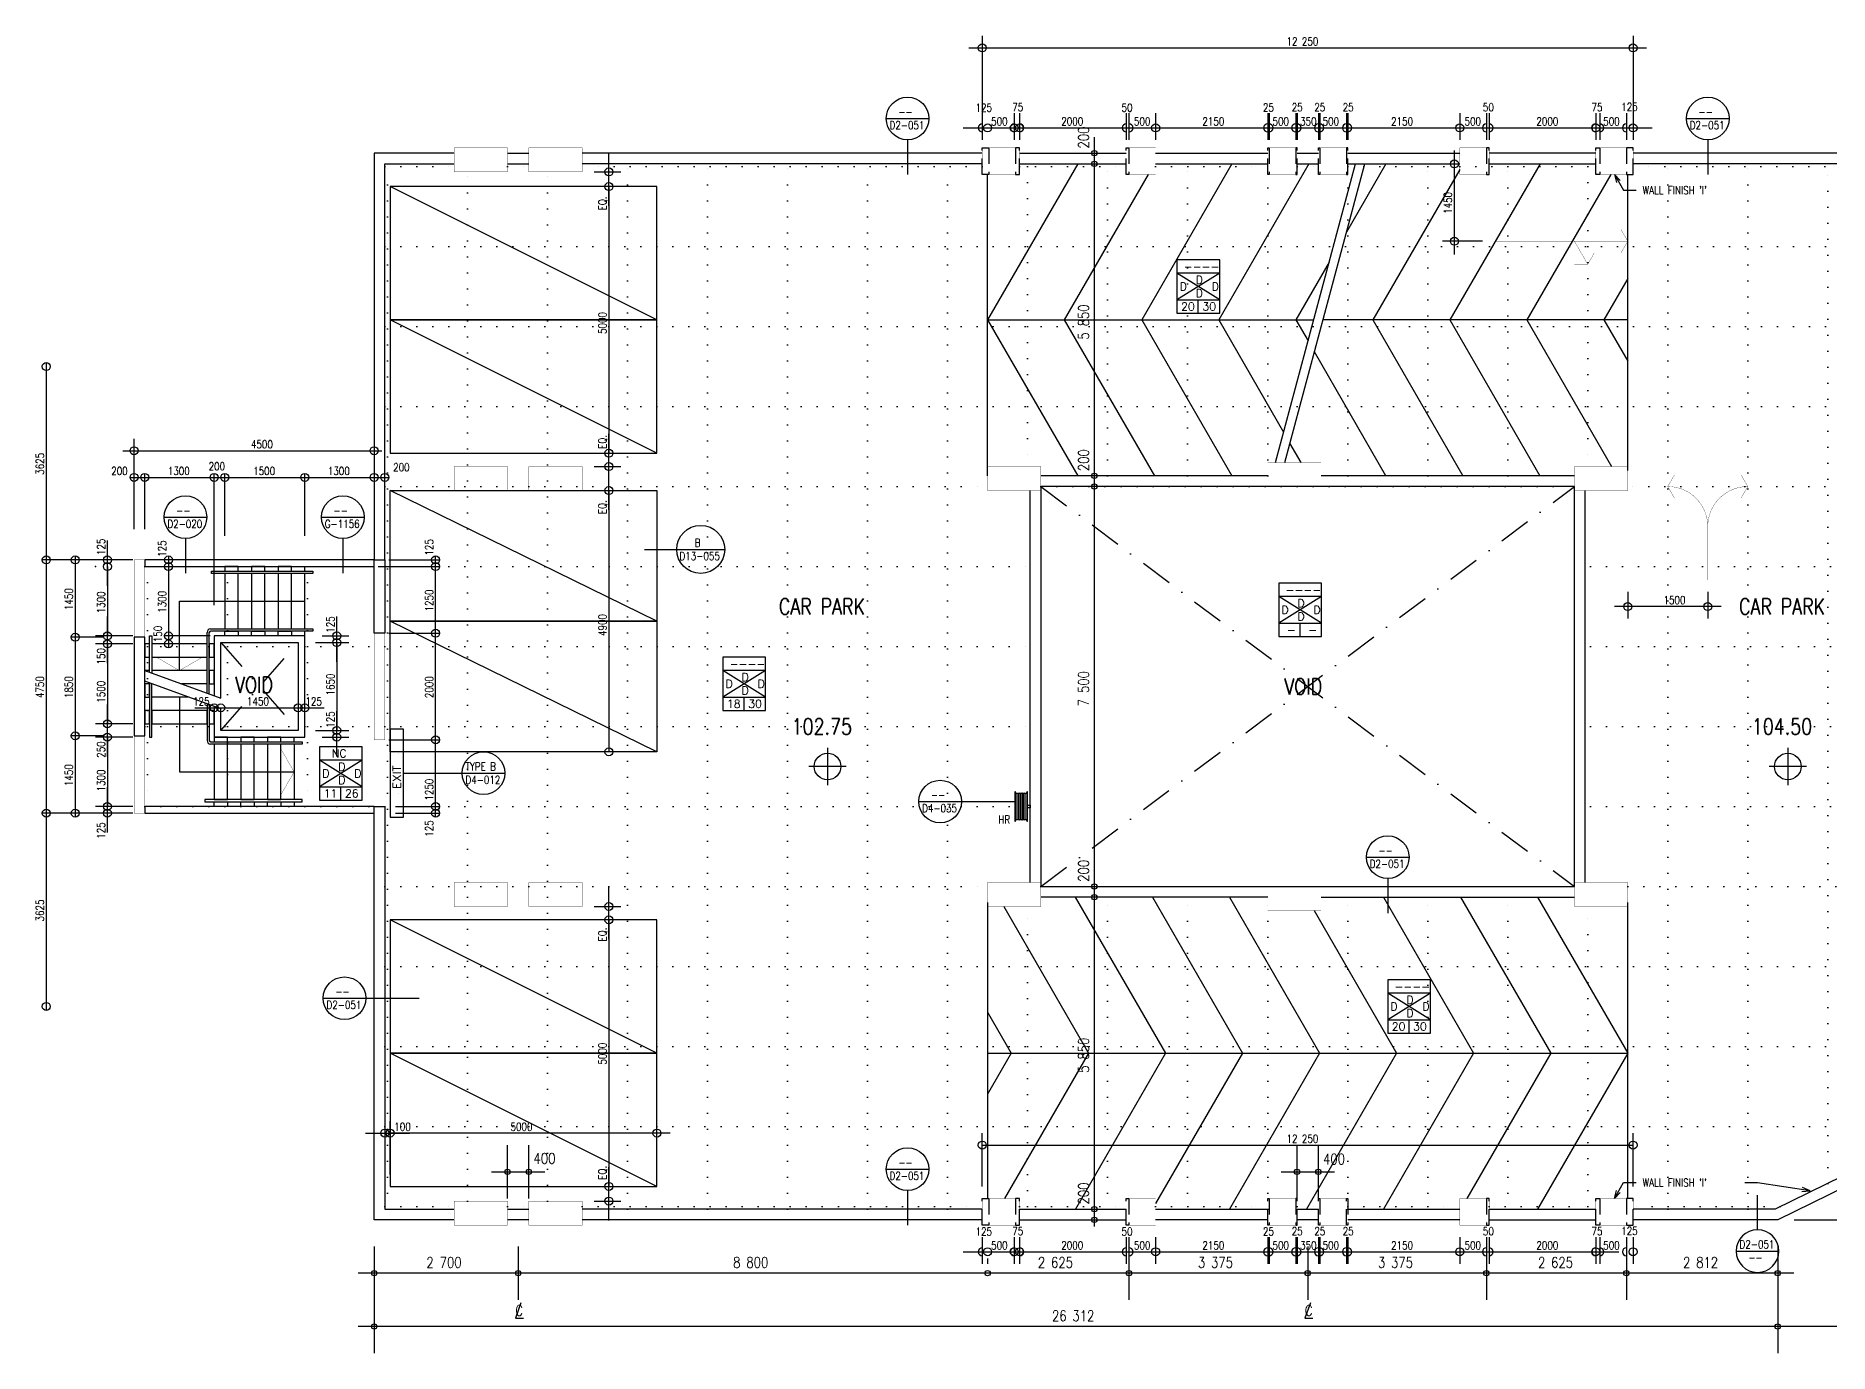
# Model space of a CAD drawing. Header units: millimetres. Extents: x -164841 to 156300, y -101000 to 60475.
# Drawn here: x -164841 to -131225, y -101000 to -76300 of the extents above; entities that cross this region are included whole.
import ezdxf

# ---------------------------------------------------------------- set-up
doc = ezdxf.new("R2010")
doc.units = ezdxf.units.MM
doc.header["$LTSCALE"] = 1200
for name, pattern in [('s1103a$0$DASHDOT', [1, 0.5, -0.25, 0, -0.25]), ('s1103a$0$DOT', [0.25, 0, -0.25]), ('s1103a$0$HIDDEN', [0.375, 0.25, -0.125])]:
    doc.linetypes.add(name, pattern=pattern)
for name, color, linetype in [('s1103a$0$12', 7, 'Continuous'), ('s1103a$0$20', 7, 'Continuous'), ('s1103a$0$21', 7, 'Continuous'), ('s1103a$0$23', 7, 'Continuous'), ('s1103a$0$25', 7, 'Continuous'), ('s1103a$0$35', 7, 'Continuous'), ('s1103a$0$39', 7, 'Continuous'), ('s1103a$0$4', 7, 'Continuous'), ('s1103a$0$5', 7, 'Continuous'), ('s1103a$0$51', 7, 'Continuous'), ('s1103a$0$56', 7, 'Continuous'), ('s1103a$0$6', 7, 'Continuous')]:
    doc.layers.add(name, color=color, linetype=linetype)
doc.styles.add('s1103a$0$STANDARD', font='SIMPLEX')

# ---------------------------------------------------------------- blocks, each defined once
blk = doc.blocks.new('s1103a$0$CPARK')
at = {"layer": 's1103a$0$5', "color": 14, "linetype": 'Continuous'}
blk.add_line((0, 0), (2.5, 5), dxfattribs=at)
blk.add_lwpolyline([(0, 0), (2.5, 0), (2.5, 5), (0, 5)], close=True, dxfattribs=at)
blk = doc.blocks.new('s1103a$0$DET2')
at = {"layer": 's1103a$0$51', "color": 14, "linetype": 'Continuous'}
for p, q in [((-0.4, 0), (0.4, 0)), ((0, -0.4), (0, -1.05))]:
    blk.add_line(p, q, dxfattribs=at)
blk.add_circle((0, 0), 0.4, dxfattribs=at)
at = {"layer": 's1103a$0$51', "color": 14, "linetype": 'Continuous', "style": 's1103a$0$STANDARD', "width": 0.8}
for tag, p in [('TAG1', (-0.3373, 0.0501)), ('TAG2', (-0.3373, -0.2))]:
    blk.add_attdef(tag, p, '', height=0.15, dxfattribs=at)
blk = doc.blocks.new('s1103a$0$FFBOX')
at = {"layer": 's1103a$0$51', "color": 14, "linetype": 'Continuous'}
for p, q in [((0.4, 0.25), (-0.4, -0.25)), ((0.4, -0.25), (-0.4, 0.25)), ((0, -0.5), (0, -0.25))]:
    blk.add_line(p, q, dxfattribs=at)
for points in [[(-0.4, -0.5), (0.4, -0.5), (0.4, 0.5), (-0.4, 0.5)], [(-0.4, -0.25), (0.4, -0.25), (0.4, 0.25), (-0.4, 0.25)]]:
    blk.add_lwpolyline(points, close=True, dxfattribs=at)
at = {"layer": 's1103a$0$51', "color": 14, "linetype": 'Continuous', "style": 's1103a$0$STANDARD'}
for tag, p in [('TAG1', (-0.2728, 0.3)), ('TAG6', (-0.3496, -0.075)), ('TAG5', (-0.0496, 0.05)), ('TAG7', (0.2504, -0.075)), ('TAG2', (-0.324, -0.45)), ('TAG8', (-0.2496, -0.45)), ('TAG4', (-0.0496, -0.2)), ('TAG3', (0.076, -0.45)), ('TAG9', (0.1504, -0.45))]:
    blk.add_attdef(tag, p, '', height=0.15, dxfattribs=at)
blk = doc.blocks.new('s1103a$0$ARROW')
at = {"layer": 's1103a$0$25', "color": 14, "linetype": 'Continuous', "const_width": 0.005}
blk.add_lwpolyline([(-0.433, 0.25), (0, 0), (0.433, 0.25)], dxfattribs=at)
blk = doc.blocks.new('s1103a$0$DETAIL')
at = {"layer": 's1103a$0$51', "color": 14, "linetype": 'Continuous'}
blk.add_line((-1.5, 0), (0.4, 0), dxfattribs=at)
blk.add_circle((0, 0), 0.4, dxfattribs=at)
at = {"layer": 's1103a$0$51', "color": 14, "linetype": 'Continuous', "style": 's1103a$0$STANDARD', "width": 0.8}
for tag, p in [('TAG1', (-0.3373, 0.0501)), ('TAG2', (-0.3373, -0.2))]:
    blk.add_attdef(tag, p, '', height=0.15, dxfattribs=at)
blk = doc.blocks.new('s1103a$0$DET3')
at = {"layer": 's1103a$0$51', "color": 14, "linetype": 'Continuous'}
blk.add_line((-0.4, 0), (1.4, 0), dxfattribs=at)
blk.add_circle((0, 0), 0.4, dxfattribs=at)
at = {"layer": 's1103a$0$51', "color": 14, "linetype": 'Continuous', "style": 's1103a$0$STANDARD', "width": 0.8}
for tag, p in [('TAG1', (-0.3373, 0.0501)), ('TAG2', (-0.3373, -0.2))]:
    blk.add_attdef(tag, p, '', height=0.15, dxfattribs=at)
blk = doc.blocks.new('s1103a$0$HR1')
at = {"layer": 's1103a$0$56', "color": 1, "linetype": 'Continuous'}
for p, q in [((-0.235, 0.245), (0.235, 0.245)), ((-0.235, 0.215), (0.235, 0.215)), ((-0.235, 0.185), (0.235, 0.185)), ((-0.235, 0.155), (0.235, 0.155)), ((-0.235, 0.125), (0.235, 0.125)), ((-0.235, 0.095), (0.235, 0.095))]:
    blk.add_line(p, q, dxfattribs=at)
for points in [[(-0.275, 0.275), (0.275, 0.275), (0.275, 0.29), (-0.275, 0.29)], [(-0.275, 0.05), (0.275, 0.05), (0.275, 0.065), (-0.275, 0.065)], [(-0.025, 0.05), (0.025, 0.05), (0.025, 0), (-0.025, 0)]]:
    blk.add_lwpolyline(points, close=True, dxfattribs=at)
for centre, start, end in [((-0.235, 0.26), 90, 270), ((-0.235, 0.23), 90, 270), ((-0.235, 0.2), 90, 270), ((-0.235, 0.17), 90, 270), ((-0.235, 0.14), 90, 270), ((-0.235, 0.11), 90, 270), ((-0.235, 0.08), 90, 270), ((0.235, 0.26), 270, 90), ((0.235, 0.23), 270, 90), ((0.235, 0.2), 270, 90), ((0.235, 0.17), 270, 90), ((0.235, 0.14), 270, 90), ((0.235, 0.11), 270, 90), ((0.235, 0.08), 270, 90)]:
    blk.add_arc(centre, 0.015, start, end, dxfattribs=at)
blk = doc.blocks.new('s1103a$0$EXIT')
at = {"layer": 's1103a$0$39', "color": 1, "linetype": 'Continuous'}
blk.add_lwpolyline([(-0.825, -0.25), (0.825, -0.25), (0.825, 0), (-0.825, 0)], close=True, dxfattribs=at)
at = {"layer": 's1103a$0$39', "color": 1, "linetype": 's1103a$0$DOT'}
for centre in [(-0.375001, -0.124999), (0.375001, -0.125001)]:
    blk.add_circle(centre, 0.025, dxfattribs=at)
at = {"layer": 's1103a$0$39', "color": 1, "linetype": 'Continuous', "style": 's1103a$0$STANDARD', "width": 1.1}
blk.add_text('EXIT', height=0.15, rotation=359.999861, dxfattribs=at).set_placement((-0.3001, -0.2))
blk = doc.blocks.new('s1103a')
at = {"layer": 's1103a$0$12', "color": 2, "linetype": 'Continuous'}
for p, q in [((-147100, -76300), (-147100, -78250)), ((-134900, -76300), (-134900, -78250)), ((-147350, -76525), (-134650, -76525)), ((-146500, -77750), (-146500, -78250)), ((-146400, -77750), (-146400, -78250)), ((-144400, -77750), (-144400, -78250)), ((-144350, -77750), (-144350, -78250)), ((-143850, -77750), (-143850, -78250)), ((-141750, -77750), (-141750, -78250)), ((-141725, -77750), (-141725, -78250)), ((-141225, -77750), (-141225, -78250)), ((-141200, -77750), (-141200, -78250)), ((-140800, -77750), (-140800, -78250)), ((-140775, -77750), (-140775, -78250)), ((-140275, -77750), (-140275, -78250)), ((-140250, -77750), (-140250, -78250)), ((-138150, -77750), (-138150, -78250)), ((-137650, -77750), (-137650, -78250)), ((-137600, -77750), (-137600, -78250)), ((-135600, -77750), (-135600, -78250)), ((-135600, -77750), (-135600, -78250)), ((-135525, -77750), (-135525, -78250)), ((-135025, -77750), (-135025, -78250)), ((-147460, -78025), (-146640, -78025)), ((-147360, -78025), (-146140, -78025)), ((-146860, -78025), (-146040, -78025)), ((-146400, -78025), (-144400, -78025)), ((-144760, -78025), (-143990, -78025)), ((-144710, -78025), (-143490, -78025)), ((-143850, -78025), (-141750, -78025)), ((-142110, -78025), (-141365, -78025)), ((-142085, -78025), (-140865, -78025)), ((-141585, -78025), (-140840, -78025)), ((-141560, -78025), (-140440, -78025)), ((-141160, -78025), (-140415, -78025)), ((-141135, -78025), (-139915, -78025)), ((-140635, -78025), (-139890, -78025)), ((-140250, -78025), (-138150, -78025)), ((-138510, -78025), (-137290, -78025)), ((-138010, -78025), (-137240, -78025)), ((-137600, -78025), (-135600, -78025)), ((-135960, -78025), (-135165, -78025)), ((-135960, -78025), (-134665, -78025)), ((-135885, -78025), (-134540, -78025)), ((-154100, -79485), (-154100, -78490)), ((-138250, -80400), (-138250, -78450)), ((-154375, -78850), (-153875, -78850)), ((-135250, -78900), (-135082, -79195)), ((-154100, -79125), (-154100, -84125)), ((-135082, -79195), (-134842, -79195)), ((-137725, -80150), (-138475, -80150)), ((-163000, -85550), (-163000, -83854)), ((-154100, -84735), (-154100, -83765)), ((-154100, -85185), (-154100, -84015)), ((-163213, -84079), (-158355, -84079)), ((-154375, -84375), (-153875, -84375)), ((-154100, -84825), (-154100, -89725)), ((-163500, -86610), (-163500, -85765)), ((-163025, -86125), (-163725, -86125)), ((-163500, -86250), (-163500, -87550)), ((-135000, -86725), (-135000, -87225)), ((-133500, -86725), (-133500, -87225)), ((-133250, -87000), (-135250, -87000)), ((-163500, -88060), (-163500, -87190)), ((-159200, -88035), (-159200, -87190)), ((-163025, -87550), (-163725, -87550)), ((-163025, -87700), (-163725, -87700)), ((-163500, -87700), (-163500, -89200)), ((-159600, -87675), (-158975, -87675)), ((-159475, -87550), (-158975, -87550)), ((-159200, -87675), (-159200, -89325)), ((-163500, -89810), (-163500, -88840)), ((-161860, -88900), (-161015, -88900)), ((-161375, -88900), (-159925, -88900)), ((-160285, -88900), (-159440, -88900)), ((-159200, -89810), (-159200, -88965)), ((-163025, -89200), (-163725, -89200)), ((-159600, -89325), (-158975, -89325)), ((-163025, -89450), (-163725, -89450)), ((-163500, -89450), (-163500, -90750)), ((-159475, -89450), (-158975, -89450)), ((-163500, -91235), (-163500, -90390)), ((-163025, -90750), (-163725, -90750)), ((-163025, -90875), (-163725, -90875)), ((-154100, -93235), (-154100, -92265)), ((-154375, -92625), (-153875, -92625)), ((-154100, -92875), (-154100, -97875)), ((-158200, -97650), (-158200, -96650)), ((-158660, -96875), (-157840, -96875)), ((-152949, -96875), (-158200, -96875)), ((-147100, -97875), (-147100, -96875)), ((-147100, -97100), (-134900, -97100)), ((-134900, -97875), (-134900, -96875)), ((-154100, -98510), (-154100, -97515)), ((-135250, -98098), (-135082, -97803)), ((-135082, -97803), (-134842, -97803)), ((-132568, -97807), (-132808, -97807)), ((-131581, -97955), (-132568, -97807)), ((-154375, -98150), (-153875, -98150)), ((-147100, -98825), (-147100, -99325)), ((-146500, -98825), (-146500, -99325)), ((-146400, -98825), (-146400, -99325)), ((-144400, -98825), (-144400, -99325)), ((-144350, -98825), (-144350, -100000)), ((-143850, -98825), (-143850, -99325)), ((-141750, -98825), (-141750, -99325)), ((-141725, -98825), (-141725, -99325)), ((-141225, -98825), (-141225, -99325)), ((-141200, -98825), (-141200, -99325)), ((-140800, -98825), (-140800, -99325)), ((-140775, -98825), (-140775, -99325)), ((-140275, -98825), (-140275, -99325)), ((-140250, -98825), (-140250, -99325)), ((-138150, -98825), (-138150, -99325)), ((-137650, -98825), (-137650, -100000)), ((-137600, -98825), (-137600, -99325)), ((-135600, -98825), (-135600, -99325)), ((-135600, -98825), (-135600, -99325)), ((-135525, -98825), (-135525, -99325)), ((-135025, -98825), (-135025, -100000)), ((-134900, -98825), (-134900, -99325)), ((-131880, -98500), (-129888, -98500)), ((-147460, -99100), (-146640, -99100)), ((-147360, -99100), (-146140, -99100)), ((-146860, -99100), (-146040, -99100)), ((-146400, -99100), (-144400, -99100)), ((-144760, -99100), (-143990, -99100)), ((-144710, -99100), (-143490, -99100)), ((-143850, -99100), (-141750, -99100)), ((-142110, -99100), (-141365, -99100)), ((-142085, -99100), (-140865, -99100)), ((-141585, -99100), (-140840, -99100)), ((-141560, -99100), (-140440, -99100)), ((-141160, -99100), (-140415, -99100)), ((-141135, -99100), (-139915, -99100)), ((-140635, -99100), (-139890, -99100)), ((-140250, -99100), (-138150, -99100)), ((-138510, -99100), (-137290, -99100)), ((-138010, -99100), (-137240, -99100)), ((-137600, -99100), (-135600, -99100)), ((-135960, -99100), (-135165, -99100)), ((-147000, -99225), (-147000, -99325))]:
    blk.add_line(p, q, dxfattribs=at)
at = {"layer": 's1103a$0$12', "color": 14, "linetype": 'Continuous'}
for p, q in [((-145000, -78200), (-145000, -98628)), ((-164646, -82425), (-164646, -94575)), ((-163075, -84579), (-158225, -84579)), ((-162800, -85550), (-162800, -84504)), ((-161500, -86975), (-161500, -84504)), ((-161300, -85675), (-161300, -84504)), ((-159800, -85675), (-159800, -84504)), ((-164104, -86050), (-164104, -90950)), ((-162355, -86050), (-162355, -87775)), ((-157348, -90950), (-157348, -86050)), ((-163075, -86125), (-164721, -86125)), ((-158425, -86250), (-157272, -86250)), ((-158225, -86125), (-157272, -86125)), ((-163575, -87575), (-164179, -87575)), ((-161575, -87550), (-162430, -87550)), ((-158225, -87500), (-157272, -87500)), ((-163575, -89425), (-164179, -89425)), ((-158225, -89500), (-157272, -89500)), ((-158100, -90750), (-157272, -90750)), ((-163075, -90875), (-164721, -90875)), ((-158100, -90875), (-157272, -90875)), ((-156000, -98100), (-156000, -97100)), ((-155600, -98100), (-155600, -97100)), ((-141200, -98100), (-141200, -97100)), ((-140800, -98100), (-140800, -97100)), ((-156300, -97600), (-155300, -97600)), ((-141500, -97600), (-140500, -97600)), ((-158500, -99000), (-158500, -101000)), ((-155800, -99000), (-155800, -100000)), ((-141000, -99000), (-141000, -100000)), ((-132188, -99000), (-132188, -101000)), ((-131888, -99500), (-158800, -99500)), ((-90650, -100500), (-158800, -100500))]:
    blk.add_line(p, q, dxfattribs=at)
at = {"layer": 's1103a$0$12', "color": 2, "linetype": 'Continuous'}
for points in [[(-135143, -79012), (-135250, -78900), (-135208, -79049)], [(-135143, -97986), (-135250, -98098), (-135208, -97949)], [(-131735, -97970), (-131581, -97955), (-131724, -97895)]]:
    blk.add_lwpolyline(points, dxfattribs=at)
at = {"layer": 's1103a$0$12', "color": 14, "linetype": 'Continuous'}
for points in [[(-155749, -100059), (-155851, -100341), (-155701, -100341)], [(-140949, -100059), (-141051, -100341), (-140901, -100341)]]:
    blk.add_lwpolyline(points, dxfattribs=at)
at = {"layer": 's1103a$0$12', "color": 2, "linetype": 'Continuous'}
for centre in [(-147100, -76525), (-134900, -76525), (-147000, -78025), (-147000, -78025), (-146500, -78025), (-146400, -78025), (-143850, -78025), (-143850, -78025), (-138150, -78025), (-138150, -78025), (-135600, -78025), (-134900, -78025), (-138250, -78700), (-154100, -78850), (-154100, -79125), (-154100, -79125), (-138250, -80150), (-163000, -84079), (-158500, -84079), (-154100, -84125), (-154100, -84125), (-154100, -84375), (-154100, -84375), (-154100, -84825), (-154100, -84825), (-163500, -86125), (-163500, -86250), (-163500, -86250), (-135000, -87000), (-133500, -87000), (-163500, -87550), (-163500, -87550), (-163500, -87700), (-163500, -87700), (-159200, -87550), (-159200, -87675), (-159200, -87675), (-161500, -88900), (-161375, -88900), (-161375, -88900), (-159925, -88900), (-159925, -88900), (-159800, -88900), (-163500, -89200), (-163500, -89200), (-163500, -89450), (-163500, -89450), (-159200, -89325), (-159200, -89325), (-159200, -89450), (-154100, -89725), (-163500, -90750), (-163500, -90750), (-163500, -90875), (-154100, -92625), (-154100, -92875), (-154100, -92875), (-158300, -96875), (-158200, -96875), (-158200, -96875), (-153200, -96875), (-147100, -97100), (-134900, -97100), (-154100, -97875), (-154100, -97875), (-154100, -98150), (-147000, -99100), (-147000, -99100), (-146500, -99100), (-146400, -99100), (-143850, -99100), (-143850, -99100), (-138150, -99100), (-138150, -99100), (-135600, -99100), (-134900, -99100)]:
    blk.add_circle(centre, 75, dxfattribs=at)
at = {"layer": 's1103a$0$12', "color": 14, "linetype": 'Continuous'}
for centre, radius in [((-145000, -78500), 50), ((-145000, -78700), 50), ((-164646, -82500), 75), ((-163000, -84579), 75), ((-162800, -84579), 75), ((-161500, -84579), 75), ((-161300, -84579), 75), ((-159800, -84579), 75), ((-158500, -84579), 75), ((-158300, -84579), 75), ((-145000, -84550), 50), ((-145000, -84750), 50), ((-164646, -86125), 75), ((-164104, -86125), 75), ((-162355, -86125), 75), ((-157348, -86125), 75), ((-162355, -86250), 75), ((-157348, -86250), 75), ((-164104, -87575), 75), ((-162355, -87550), 75), ((-162355, -87700), 75), ((-157348, -87500), 75), ((-164104, -89425), 75), ((-157348, -89500), 75), ((-157348, -90750), 75), ((-164646, -90875), 75), ((-164104, -90875), 75), ((-157348, -90875), 75), ((-145000, -92250), 50), ((-145000, -92450), 50), ((-164646, -94500), 75), ((-156000, -97600), 50), ((-155600, -97600), 50), ((-141200, -97600), 50), ((-140800, -97600), 50), ((-145000, -98300), 50), ((-145000, -98500), 50), ((-158500, -99500), 50), ((-155800, -99500), 50), ((-147000, -99500), 50), ((-144350, -99500), 50), ((-141000, -99500), 50), ((-137650, -99500), 50), ((-135025, -99500), 50), ((-132188, -99500), 50), ((-158500, -100500), 50), ((-132188, -100500), 50)]:
    blk.add_circle(centre, radius, dxfattribs=at)
at = {"layer": 's1103a$0$12', "color": 2, "linetype": 'Continuous'}
for centre, start, end in [((-147100, -78025), 90, 270), ((-146500, -78025), 90, 270), ((-146400, -78025), 270, 90), ((-144400, -78025), 90, 270), ((-144350, -78025), 270, 90), ((-141750, -78025), 90, 270), ((-141725, -78025), 270, 90), ((-141225, -78025), 90, 270), ((-141200, -78025), 270, 90), ((-140800, -78025), 90, 270), ((-140775, -78025), 270, 90), ((-140275, -78025), 90, 270), ((-140250, -78025), 270, 90), ((-137650, -78025), 90, 270), ((-137600, -78025), 270, 90), ((-135600, -78025), 90, 270), ((-135525, -78025), 270, 90), ((-135025, -78025), 90, 270), ((-147100, -99100), 90, 270), ((-146500, -99100), 90, 270), ((-146400, -99100), 270, 90), ((-144400, -99100), 90, 270), ((-144350, -99100), 270, 90), ((-141750, -99100), 90, 270), ((-141725, -99100), 270, 90), ((-141225, -99100), 90, 270), ((-141200, -99100), 270, 90), ((-140800, -99100), 90, 270), ((-140775, -99100), 270, 90), ((-140275, -99100), 90, 270), ((-140250, -99100), 270, 90), ((-137650, -99100), 90, 270), ((-137600, -99100), 270, 90), ((-135600, -99100), 90, 270), ((-135525, -99100), 270, 90), ((-135025, -99100), 90, 270)]:
    blk.add_arc(centre, 75, start, end, dxfattribs=at)
blk.add_point((-163725, -86250), dxfattribs=at)
at = {"layer": 's1103a$0$20', "color": 14, "linetype": 'Continuous', "const_width": 5}
for points in [[(-162800, -86125), (-163000, -86125), (-163000, -87575), (-162800, -87575)], [(-158500, -87500), (-158300, -87500), (-158300, -89500), (-158500, -89500)], [(-163000, -89425), (-162800, -89425), (-162800, -90875), (-163000, -90875)]]:
    blk.add_lwpolyline(points, close=True, dxfattribs=at)
at = {"layer": 's1103a$0$23', "color": 14, "linetype": 'Continuous'}
for p, q in [((-156000, -78500), (-155600, -78500)), ((-147100, -78500), (-154600, -78500)), ((-146400, -78500), (-144400, -78500)), ((-143850, -78500), (-141750, -78500)), ((-141200, -78500), (-140800, -78500)), ((-140250, -78500), (-138150, -78500)), ((-135600, -78500), (-137600, -78500)), ((-125500, -78500), (-134900, -78500)), ((-156000, -78700), (-155600, -78700)), ((-147100, -78700), (-154600, -78700)), ((-146400, -78700), (-144400, -78700)), ((-143850, -78700), (-141750, -78700)), ((-141200, -78700), (-140800, -78700)), ((-140250, -78700), (-138150, -78700)), ((-137600, -78700), (-135600, -78700)), ((-125500, -78700), (-134900, -78700)), ((-141750, -84550), (-146000, -84550)), ((-136000, -84549), (-140750, -84550)), ((-146200, -92175), (-146200, -84825)), ((-135800, -92174), (-135800, -84825)), ((-141750, -92448), (-146000, -92449)), ((-140750, -92448), (-136000, -92448)), ((-156000, -98300), (-155600, -98300)), ((-147100, -98300), (-154600, -98300)), ((-146400, -98300), (-144400, -98300)), ((-143850, -98300), (-141750, -98300)), ((-141200, -98300), (-140800, -98300)), ((-140250, -98300), (-138150, -98300)), ((-137600, -98300), (-135600, -98300)), ((-155600, -98500), (-156000, -98500)), ((-147100, -98500), (-154600, -98500)), ((-146400, -98500), (-144400, -98500)), ((-141750, -98500), (-143850, -98500)), ((-140800, -98500), (-141200, -98500)), ((-138150, -98500), (-140250, -98500)), ((-137600, -98500), (-135600, -98500))]:
    blk.add_line(p, q, dxfattribs=at)
at = {"layer": 's1103a$0$23', "color": 14, "linetype": 's1103a$0$DASHDOT'}
for p, q in [((-146000, -92249), (-136000, -84749)), ((-146000, -84750), (-136000, -92248)), ((-161375, -87675), (-159925, -89325)), ((-161375, -89325), (-159925, -87675))]:
    blk.add_line(p, q, dxfattribs=at)
at = {"layer": 's1103a$0$23', "color": 14, "linetype": 'Continuous'}
for points in [[(-157000, -78500), (-158500, -78500), (-158500, -86125)], [(-158300, -86125), (-158300, -78700), (-157000, -78700)], [(-120750, -89799), (-122200, -89799), (-122200, -93382), (-132234, -98300), (-134900, -98300)], [(-120750, -89999), (-122000, -89999), (-122000, -93507), (-132188, -98500), (-134900, -98499)], [(-157000, -98500), (-158500, -98500), (-158500, -90750)], [(-158500, -90750), (-158300, -90750), (-158300, -98300), (-157000, -98300)]]:
    blk.add_lwpolyline(points, dxfattribs=at)
for points in [[(-146000, -92249), (-136000, -92248), (-136000, -84749), (-146000, -84749)], [(-158500, -86125), (-158300, -86125), (-158300, -87500), (-158500, -87500)]]:
    blk.add_lwpolyline(points, close=True, dxfattribs=at)
at = {"layer": 's1103a$0$25', "color": 14, "linetype": 'Continuous'}
for p, q in [((-147000, -84550), (-147000, -78900)), ((-141604, -84300), (-140103, -78699)), ((-141430, -84300), (-139930, -78700)), ((-139533, -78700), (-140273, -79982)), ((-135000, -84449), (-135000, -78900)), ((-147000, -81625), (-140887, -81625)), ((-135000, -81625), (-140714, -81625)), ((-139533, -84550), (-140875, -82226)), ((-141122, -84300), (-141333, -83935)), ((-159800, -86340), (-159800, -86250)), ((-159800, -87420), (-159800, -86380)), ((-161630, -88625), (-161630, -87485)), ((-161590, -88640), (-161590, -87485)), ((-159800, -87550), (-159800, -87460)), ((-162710, -88200), (-162800, -88200)), ((-161630, -88200), (-162670, -88200)), ((-161975, -88700), (-162670, -88700)), ((-161630, -88450), (-162112, -88450)), ((-161630, -88825), (-161630, -89515)), ((-161590, -88840), (-161590, -89515)), ((-160000, -89540), (-160000, -89450)), ((-160000, -89580), (-160000, -90620)), ((-160000, -90660), (-160000, -90750)), ((-147000, -92550), (-147000, -98100)), ((-135000, -98100), (-135000, -92549)), ((-147000, -95375), (-135000, -95375))]:
    blk.add_line(p, q, dxfattribs=at)
for points in [[(-145311, -78700), (-147000, -81625), (-145311, -84550)], [(-143867, -84550), (-145556, -81625), (-143982, -78900)], [(-142422, -78700), (-144111, -81625), (-142422, -84550)], [(-140978, -78700), (-142667, -81625), (-141451, -83730)], [(-138150, -78805), (-139778, -81625), (-138090, -84550)], [(-136645, -78700), (-138334, -81625), (-136646, -84550)], [(-135317, -78900), (-136890, -81625), (-135302, -84375)], [(-140596, -80541), (-141222, -81625), (-140993, -82021)], [(-135000, -80852), (-135446, -81625), (-135000, -82398)], [(-162150, -88200), (-162150, -86900), (-159800, -86900)], [(-162800, -88200), (-161375, -88718), (-161375, -87675), (-159925, -87675), (-159925, -89325), (-161375, -89325), (-161375, -88918), (-162800, -88400)], [(-162710, -88233), (-162710, -87550), (-162670, -87550), (-162670, -88247)], [(-161565, -87420), (-159650, -87420), (-159650, -87460), (-161565, -87460)], [(-161500, -88873), (-161500, -89450), (-159800, -89450), (-159800, -87550), (-161500, -87550), (-161500, -88673)], [(-162710, -88433), (-162710, -89450), (-162670, -89450), (-162670, -88447)], [(-162150, -88700), (-162150, -90100), (-160000, -90100)], [(-161565, -89540), (-159850, -89540), (-159850, -89580), (-161565, -89580)], [(-146699, -92625), (-145111, -95375), (-146684, -98100)], [(-145356, -92449), (-143667, -95375), (-145355, -98300)], [(-143912, -92448), (-142222, -95375), (-143850, -98194)], [(-142467, -92448), (-140778, -95375), (-142466, -98300)], [(-140878, -92699), (-139333, -95375), (-141022, -98300)], [(-139578, -92448), (-137889, -95375), (-139578, -98300)], [(-138134, -92448), (-136444, -95375), (-138018, -98100)], [(-136690, -92448), (-135000, -95375), (-136689, -98300)], [(-147000, -94605), (-146556, -95375), (-147000, -96144)]]:
    blk.add_lwpolyline(points, dxfattribs=at)
at = {"layer": 's1103a$0$25', "linetype": 'Continuous', "const_width": 5}
for points in [[(-135125, -79933), (-135000, -80150), (-135125, -80366)], [(-135000, -80150), (-136000, -80150), (-135750, -80583), (-136000, -80150), (-137500, -80150)], [(-135625, -80366), (-135750, -80583), (-136000, -80583)], [(-134125, -84533), (-134250, -84750), (-134125, -84966)], [(-132875, -84533), (-132750, -84750), (-132875, -84966)], [(-133500, -86500), (-133500, -85500)]]:
    blk.add_lwpolyline(points, dxfattribs=at)
for points in [[(-133500, -85500, 0.414214), (-134250, -84750, 0.414214)], [(-133500, -85500, -0.414214), (-132750, -84750, -0.414214)]]:
    blk.add_lwpolyline(points, format="xyb", dxfattribs=at)
at = {"layer": 's1103a$0$25', "color": 14, "linetype": 'Continuous'}
for points in [[(-162800, -86250), (-158500, -86250), (-158500, -86125), (-162800, -86125)], [(-161550, -86380), (-161550, -86340), (-159650, -86340), (-159650, -86380)], [(-161300, -86340), (-161050, -86340), (-161050, -86250), (-161300, -86250)], [(-161300, -87420), (-161050, -87420), (-161050, -86380), (-161300, -86380)], [(-160800, -86340), (-160550, -86340), (-160550, -86250), (-160800, -86250)], [(-160800, -87420), (-160550, -87420), (-160550, -86380), (-160800, -86380)], [(-160300, -86340), (-160050, -86340), (-160050, -86250), (-160300, -86250)], [(-160300, -87420), (-160050, -87420), (-160050, -86380), (-160300, -86380)], [(-163000, -89425), (-162800, -89425), (-162800, -87575), (-163000, -87575)], [(-162800, -87950), (-162710, -87950), (-162710, -87700), (-162800, -87700)], [(-162670, -87950), (-161630, -87950), (-161630, -87700), (-162670, -87700)], [(-161500, -87700), (-161590, -87700), (-161590, -87950), (-161500, -87950)], [(-161300, -87460), (-161050, -87460), (-161050, -87550), (-161300, -87550)], [(-160800, -87460), (-160550, -87460), (-160550, -87550), (-160800, -87550)], [(-160300, -87460), (-160050, -87460), (-160050, -87550), (-160300, -87550)], [(-161500, -88200), (-161590, -88200), (-161590, -88450), (-161500, -88450)], [(-162800, -88700), (-162710, -88700), (-162710, -88450), (-162800, -88450)], [(-162800, -89200), (-162710, -89200), (-162710, -88950), (-162800, -88950)], [(-162670, -89200), (-161630, -89200), (-161630, -88950), (-162670, -88950)], [(-161590, -89200), (-161500, -89200), (-161500, -88950), (-161590, -88950)], [(-161500, -89540), (-161250, -89540), (-161250, -89450), (-161500, -89450)], [(-161500, -90620), (-161250, -90620), (-161250, -89580), (-161500, -89580)], [(-161000, -89540), (-160750, -89540), (-160750, -89450), (-161000, -89450)], [(-161000, -90620), (-160750, -90620), (-160750, -89580), (-161000, -89580)], [(-160500, -89540), (-160250, -89540), (-160250, -89450), (-160500, -89450)], [(-160500, -90620), (-160250, -90620), (-160250, -89580), (-160500, -89580)], [(-162800, -90875), (-158500, -90875), (-158500, -90750), (-162800, -90750)], [(-161675, -90620), (-161675, -90660), (-159850, -90660), (-159850, -90620)], [(-161500, -90660), (-161250, -90660), (-161250, -90750), (-161500, -90750)], [(-161000, -90660), (-160750, -90660), (-160750, -90750), (-161000, -90750)], [(-160500, -90660), (-160250, -90660), (-160250, -90750), (-160500, -90750)]]:
    blk.add_lwpolyline(points, close=True, dxfattribs=at)
at = {"layer": 's1103a$0$25', "color": 14, "linetype": 'Continuous', "const_width": 5}
blk.add_lwpolyline([(-162583, -87950), (-162150, -88200), (-161717, -87950)], dxfattribs=at)
at = {"layer": 's1103a$0$25', "color": 14, "linetype": 'Continuous'}
for centre, radius, start, end in [((-161565, -87485), 65, 90, 180), ((-161565, -87485), 25, 90, 180), ((-161565, -89515), 65, 180, 270), ((-161565, -89515), 25, 180, 270)]:
    blk.add_arc(centre, radius, start, end, dxfattribs=at)
at = {"layer": 's1103a$0$35', "color": 15, "linetype": 'Continuous'}
for p, q in [((-150000, -89650), (-150000, -90350)), ((-132000, -89650), (-132000, -90350)), ((-149650, -90000), (-150350, -90000)), ((-131650, -90000), (-132350, -90000))]:
    blk.add_line(p, q, dxfattribs=at)
for centre in [(-150000, -90000), (-132000, -90000)]:
    blk.add_circle(centre, 250, dxfattribs=at)
at = {"layer": 's1103a$0$4', "color": 7, "linetype": 's1103a$0$DOT'}
for p, q in [((-158300, -78750), (-157000, -78750)), ((-158250, -98300), (-158250, -78700)), ((-156750, -98150), (-156750, -78850)), ((-156000, -78750), (-155600, -78750)), ((-155250, -98150), (-155250, -78850)), ((-147100, -78750), (-154600, -78750)), ((-153750, -98300), (-153750, -78700)), ((-152250, -98300), (-152250, -78700)), ((-150750, -98300), (-150750, -78700)), ((-149250, -98300), (-149250, -78700)), ((-147750, -98300), (-147750, -78700)), ((-146400, -78750), (-144400, -78750)), ((-146250, -78750), (-146250, -84375)), ((-144750, -84550), (-144750, -78700)), ((-143850, -78750), (-141750, -78750)), ((-143250, -84550), (-143250, -78700)), ((-141750, -84550), (-141750, -78700)), ((-141200, -78750), (-140800, -78750)), ((-140250, -84550), (-140250, -78700)), ((-140250, -78750), (-135600, -78750)), ((-138750, -84550), (-138750, -78700)), ((-137250, -84550), (-137250, -78700)), ((-135750, -78750), (-135750, -84375)), ((-113300, -78750), (-134900, -78750)), ((-134250, -98300), (-134250, -78700)), ((-132750, -98300), (-132750, -78700)), ((-131250, -97818), (-131250, -78700)), ((-158300, -80250), (-113300, -80250)), ((-158300, -81750), (-113400, -81750)), ((-158300, -83250), (-113300, -83250)), ((-158300, -84750), (-147000, -84750)), ((-146000, -84750), (-136000, -84750)), ((-113300, -84750), (-135000, -84750)), ((-162800, -86250), (-146200, -86250)), ((-162750, -86250), (-162750, -90750)), ((-161250, -86250), (-161250, -90750)), ((-159750, -86250), (-159750, -90750)), ((-135700, -86250), (-120750, -86250)), ((-162800, -87750), (-146200, -87750)), ((-135700, -87750), (-120750, -87750)), ((-162800, -89250), (-146200, -89250)), ((-135700, -89250), (-120750, -89250)), ((-162800, -90750), (-146200, -90750)), ((-135700, -90750), (-122200, -90750)), ((-158300, -92250), (-147000, -92250)), ((-146000, -92250), (-136000, -92250)), ((-135000, -92250), (-122200, -92250)), ((-146250, -98250), (-146250, -92625)), ((-144750, -98300), (-144750, -92450)), ((-143250, -98300), (-143250, -92450)), ((-141750, -98300), (-141750, -92450)), ((-140250, -98300), (-140250, -92450)), ((-138750, -98300), (-138750, -92450)), ((-137250, -98300), (-137250, -92450)), ((-135750, -98250), (-135750, -92624)), ((-158300, -93750), (-122950, -93750)), ((-158300, -95250), (-125940, -95250)), ((-158300, -96750), (-129071, -96750)), ((-158300, -98250), (-157000, -98250)), ((-156000, -98250), (-155600, -98250)), ((-154600, -98250), (-147100, -98250)), ((-146400, -98250), (-144400, -98250)), ((-143850, -98250), (-141750, -98250)), ((-141200, -98250), (-140800, -98250)), ((-140250, -98250), (-138150, -98250)), ((-137600, -98250), (-135600, -98250)), ((-132144, -98250), (-134900, -98250))]:
    blk.add_line(p, q, dxfattribs=at)
at = {"layer": 's1103a$0$5', "color": 14, "linetype": 'Continuous'}
for points in [[(-153200, -87275), (-158200, -87275), (-158200, -84825), (-153200, -84825), (-153200, -87275), (-158200, -84825)], [(-153200, -89725), (-158200, -89725), (-158200, -87275), (-153200, -87275), (-153200, -89725), (-158200, -87275)]]:
    blk.add_lwpolyline(points, dxfattribs=at)
at = {"layer": 's1103a$0$51', "linetype": 'Continuous'}
blk.add_line((-153429, -85929), (-151929, -85929), dxfattribs=at)
blk.add_circle((-152379, -85929), 450, dxfattribs=at)
at = {"layer": 's1103a$0$6', "color": 14, "linetype": 'Continuous', "const_width": 5}
for points in [[(-156000, -78400), (-157000, -78400), (-157000, -78850), (-156000, -78850)], [(-154600, -78400), (-155600, -78400), (-155600, -78850), (-154600, -78850)], [(-146400, -78900), (-147100, -78900), (-147100, -78400), (-146400, -78400)], [(-143850, -78400), (-144400, -78400), (-144400, -78900), (-143850, -78900)], [(-141200, -78900), (-141750, -78900), (-141750, -78400), (-141200, -78400)], [(-140250, -78900), (-140800, -78900), (-140800, -78400), (-140250, -78400)], [(-137600, -78400), (-138150, -78400), (-138150, -78900), (-137600, -78900)], [(-134900, -78900), (-135600, -78900), (-135600, -78400), (-134900, -78400)], [(-157000, -84375), (-156000, -84375), (-156000, -84825), (-157000, -84825)], [(-155600, -84375), (-154600, -84375), (-154600, -84825), (-155600, -84825)], [(-147000, -84375), (-146000, -84375), (-146000, -84825), (-147000, -84825)], [(-141750, -84300), (-140750, -84300), (-140750, -84750), (-141750, -84750)], [(-136000, -84375), (-135000, -84375), (-135000, -84825), (-136000, -84825)], [(-157000, -92175), (-156000, -92175), (-156000, -92625), (-157000, -92625)], [(-155600, -92175), (-154600, -92175), (-154600, -92625), (-155600, -92625)], [(-147000, -92175), (-146000, -92175), (-146000, -92625), (-147000, -92625)], [(-141750, -92249), (-140750, -92249), (-140750, -92699), (-141750, -92699)], [(-135000, -92624), (-136000, -92624), (-136000, -92174), (-135000, -92174)], [(-156000, -98600), (-157000, -98600), (-157000, -98150), (-156000, -98150)], [(-154600, -98600), (-155600, -98600), (-155600, -98150), (-154600, -98150)], [(-146400, -98100), (-147100, -98100), (-147100, -98600), (-146400, -98600)], [(-143850, -98100), (-144400, -98100), (-144400, -98600), (-143850, -98600)], [(-141200, -98100), (-141750, -98100), (-141750, -98600), (-141200, -98600)], [(-140250, -98100), (-140800, -98100), (-140800, -98600), (-140250, -98600)], [(-137600, -98100), (-138150, -98100), (-138150, -98600), (-137600, -98600)], [(-134900, -98100), (-135600, -98100), (-135600, -98600), (-134900, -98600)]]:
    blk.add_lwpolyline(points, close=True, dxfattribs=at)
at = {"layer": 's1103a$0$6', "color": 3, "linetype": 's1103a$0$HIDDEN'}
for points in [[(-147100, -78400), (-146975, -78400), (-146975, -78900), (-147100, -78900)], [(-146400, -78400), (-146475, -78400), (-146475, -78900), (-146400, -78900)], [(-144400, -78400), (-144350, -78400), (-144350, -78900), (-144400, -78900)], [(-141750, -78400), (-141725, -78400), (-141725, -78900), (-141750, -78900)], [(-141200, -78400), (-141225, -78400), (-141225, -78900), (-141200, -78900)], [(-140800, -78400), (-140775, -78400), (-140775, -78900), (-140800, -78900)], [(-140250, -78400), (-140275, -78400), (-140275, -78900), (-140250, -78900)], [(-137600, -78400), (-137650, -78400), (-137650, -78900), (-137600, -78900)], [(-135600, -78400), (-135525, -78400), (-135525, -78900), (-135600, -78900)], [(-134900, -78400), (-135025, -78400), (-135025, -78900), (-134900, -78900)], [(-147100, -98100), (-146975, -98100), (-146975, -98600), (-147100, -98600)], [(-146400, -98100), (-146475, -98100), (-146475, -98600), (-146400, -98600)], [(-144400, -98100), (-144350, -98100), (-144350, -98600), (-144400, -98600)], [(-141750, -98100), (-141725, -98100), (-141725, -98600), (-141750, -98600)], [(-141200, -98100), (-141225, -98100), (-141225, -98600), (-141200, -98600)], [(-140800, -98100), (-140775, -98100), (-140775, -98600), (-140800, -98600)], [(-140275, -98100), (-140250, -98100), (-140250, -98600), (-140275, -98600)], [(-137600, -98100), (-137650, -98100), (-137650, -98600), (-137600, -98600)], [(-135600, -98100), (-135525, -98100), (-135525, -98600), (-135600, -98600)], [(-134900, -98100), (-135025, -98100), (-135025, -98600), (-134900, -98600)]]:
    blk.add_lwpolyline(points, close=True, dxfattribs=at)
at = {"xscale": 999.9979999999999, "yscale": 999.9979999999999, "zscale": 1000}
for name, p, values in [('s1103a$0$DET2', (-148500, -77850), {'TAG1': '  --', 'TAG2': 'D2-051'}), ('s1103a$0$DET2', (-133500, -77850), {'TAG1': '  --', 'TAG2': 'D2-051'}), ('s1103a$0$FFBOX', (-143050, -81000), {'TAG1': '----', 'TAG2': '20', 'TAG3': '30', 'TAG4': 'D', 'TAG5': 'D', 'TAG6': 'D', 'TAG7': 'D'}), ('s1103a$0$DET2', (-162038, -85326), {'TAG1': '  --', 'TAG2': 'D2-020'}), ('s1103a$0$DET2', (-159088, -85326), {'TAG1': '  --', 'TAG2': 'G-1156'}), ('s1103a$0$FFBOX', (-159123, -90129), {'TAG1': ' NC', 'TAG2': '11', 'TAG3': '26', 'TAG4': 'D', 'TAG5': 'D', 'TAG6': 'D', 'TAG7': 'D'}), ('s1103a$0$DETAIL', (-156450, -90125), {'TAG1': 'TYPE B', 'TAG2': 'D4-012'}), ('s1103a$0$DET3', (-147890, -90658), {'TAG1': '  --', 'TAG2': 'D4-035'}), ('s1103a$0$DET2', (-139500, -91700), {'TAG1': '  --', 'TAG2': 'D2-051'}), ('s1103a$0$DET3', (-159055, -94346), {'TAG1': '  --', 'TAG2': 'D2-051'}), ('s1103a$0$FFBOX', (-139100, -94500), {'TAG1': '----', 'TAG2': '20', 'TAG3': '30', 'TAG4': 'D', 'TAG5': 'D', 'TAG6': 'D', 'TAG7': 'D'}), ('s1103a$0$DET2', (-148500, -97550), {'TAG1': '  --', 'TAG2': 'D2-051'})]:
    blk.add_blockref(name, p, dxfattribs=at).add_auto_attribs(values)
at = {"xscale": 999.9979999999999, "yscale": 999.9979999999999, "zscale": 1000, "rotation": 90}
for name, p in [('s1103a$0$CPARK', (-153200, -81625)), ('s1103a$0$CPARK', (-153200, -84125)), ('s1103a$0$EXIT', (-158200, -90125)), ('s1103a$0$ARROW', (-160000, -90100)), ('s1103a$0$HR1', (-146200, -90750)), ('s1103a$0$CPARK', (-153200, -95375)), ('s1103a$0$CPARK', (-153200, -97875))]:
    blk.add_blockref(name, p, dxfattribs=at)
ref = blk.add_blockref('s1103a$0$FFBOX', (-141142, -87063), dxfattribs=dict(xscale=999.9979999999999, yscale=999.9979999999999, zscale=1000))
ref.add_attrib('TAG1', '----', (-141414, -86763), dxfattribs={"layer": 's1103a$0$51', "color": 3, "linetype": 'Continuous', "height": 150, "style": 's1103a$0$STANDARD'})
ref.add_attrib('TAG4', 'D', (-141191, -87263), dxfattribs={"layer": 's1103a$0$51', "color": 3, "linetype": 'Continuous', "height": 150, "style": 's1103a$0$STANDARD'})
ref.add_attrib('TAG5', 'D', (-141191, -87013), dxfattribs={"layer": 's1103a$0$51', "color": 3, "linetype": 'Continuous', "height": 150, "style": 's1103a$0$STANDARD'})
ref.add_attrib('TAG6', 'D', (-141491, -87138), dxfattribs={"layer": 's1103a$0$51', "color": 3, "linetype": 'Continuous', "height": 150, "style": 's1103a$0$STANDARD'})
ref.add_attrib('TAG7', 'D', (-140891, -87138), dxfattribs={"layer": 's1103a$0$51', "color": 3, "linetype": 'Continuous', "height": 150, "style": 's1103a$0$STANDARD'})
ref.add_attrib('TAG8', '-', (-141391, -87513), dxfattribs={"layer": 's1103a$0$51', "color": 3, "linetype": 'Continuous', "height": 150, "style": 's1103a$0$STANDARD'})
ref.add_attrib('TAG9', '-', (-140991, -87513), dxfattribs={"layer": 's1103a$0$51', "color": 3, "linetype": 'Continuous', "height": 150, "style": 's1103a$0$STANDARD'})
ref = blk.add_blockref('s1103a$0$FFBOX', (-151563, -88449), dxfattribs=dict(xscale=999.9979999999999, yscale=999.9979999999999, zscale=1000))
ref.add_attrib('TAG1', '----', (-151836, -88149), dxfattribs={"layer": 's1103a$0$51', "color": 3, "linetype": 'Continuous', "height": 150, "style": 's1103a$0$STANDARD'})
ref.add_attrib('TAG2', '18', (-151887, -88899), dxfattribs={"layer": 's1103a$0$51', "color": 3, "linetype": 'Continuous', "height": 150, "style": 's1103a$0$STANDARD'})
ref.add_attrib('TAG3', '30', (-151487, -88899), dxfattribs={"layer": 's1103a$0$51', "color": 3, "linetype": 'Continuous', "height": 150, "style": 's1103a$0$STANDARD'})
ref.add_attrib('TAG4', 'D', (-151613, -88649), dxfattribs={"layer": 's1103a$0$51', "color": 3, "linetype": 'Continuous', "height": 150, "style": 's1103a$0$STANDARD'})
ref.add_attrib('TAG5', 'D', (-151613, -88399), dxfattribs={"layer": 's1103a$0$51', "color": 3, "linetype": 'Continuous', "height": 150, "style": 's1103a$0$STANDARD'})
ref.add_attrib('TAG6', 'D', (-151913, -88524), dxfattribs={"layer": 's1103a$0$51', "color": 3, "linetype": 'Continuous', "height": 150, "style": 's1103a$0$STANDARD'})
ref.add_attrib('TAG7', 'D', (-151313, -88524), dxfattribs={"layer": 's1103a$0$51', "color": 3, "linetype": 'Continuous', "height": 150, "style": 's1103a$0$STANDARD'})
ref = blk.add_blockref('s1103a$0$DET2', (-132567, -99086), dxfattribs=dict(xscale=999.9979999999999, yscale=-999.9979999999999, zscale=1000))
ref.add_attrib('TAG1', '  --', (-132904, -99286), dxfattribs={"layer": 's1103a$0$51', "color": 14, "linetype": 'Continuous', "height": 150, "style": 's1103a$0$STANDARD', "width": 0.8})
ref.add_attrib('TAG2', 'D2-051', (-132904, -99036), dxfattribs={"layer": 's1103a$0$51', "color": 14, "linetype": 'Continuous', "height": 150, "style": 's1103a$0$STANDARD', "width": 0.8})
at = {"layer": 's1103a$0$12', "color": 2, "linetype": 'Continuous', "style": 's1103a$0$STANDARD', "width": 0.8}
for s, p in [('12 250', (-141397, -76480)), ('125', (-147226, -77722)), ('75', (-146537, -77711)), ('50', (-144489, -77722)), ('25', (-141839, -77718)), ('25', (-141299, -77714)), ('25', (-140876, -77714)), ('25', (-140344, -77714)), ('50', (-137716, -77714)), ('75', (-135680, -77714)), ('125', (-135122, -77707)), ('500', (-146934, -77980)), ('2000', (-145619, -77980)), ('500', (-144257, -77980)), ('2150', (-142974, -77980)), ('500', (-141659, -77980)), ('350', (-141142, -77980)), ('500', (-140720, -77980)), ('2150', (-139436, -77980)), ('500', (-138059, -77980)), ('2000', (-136713, -77980)), ('500', (-135460, -77980)), ("WALL FINISH 'I'", (-134722, -79270)), ('4500', (-160810, -84034)), ('1500', (-134330, -86955)), ('125', (-161895, -88855)), ('1450', (-160884, -88855)), ('125', (-159788, -88855)), ('100', (-158122, -96830)), ('5000', (-155944, -96830)), ('12 250', (-141397, -97055)), ("WALL FINISH 'I'", (-134722, -97878)), ('125', (-147226, -98796)), ('75', (-146537, -98786)), ('50', (-144489, -98796)), ('25', (-141839, -98793)), ('25', (-141299, -98789)), ('25', (-140876, -98789)), ('25', (-140344, -98789)), ('50', (-137716, -98789)), ('75', (-135680, -98789)), ('125', (-135122, -98782)), ('500', (-146934, -99055)), ('2000', (-145619, -99055)), ('500', (-144257, -99055)), ('2150', (-142974, -99055)), ('500', (-141659, -99055)), ('350', (-141142, -99055)), ('500', (-140720, -99055)), ('2150', (-139436, -99055)), ('500', (-138059, -99055)), ('2000', (-136713, -99055)), ('500', (-135460, -99055))]:
    blk.add_text(s, height=150, dxfattribs=at).set_placement(p)
at = {"layer": 's1103a$0$12', "color": 14, "linetype": 'Continuous', "style": 's1103a$0$STANDARD', "width": 0.8}
for s, height, p in [('200', 200, (-145100, -78412)), ('5 850', 200, (-145100, -81995)), ('3625', 150, (-164691, -84531)), ('200', 200, (-145100, -84462)), ('125', 150, (-162400, -86070)), ('125', 150, (-157392, -86046)), ('1450', 150, (-164149, -87068)), ('1300', 150, (-162400, -87118)), ('1250', 150, (-157392, -87093)), ('150', 150, (-162479, -87670)), ('4750', 150, (-164691, -88718)), ('1850', 150, (-164149, -88718)), ('2000', 150, (-157392, -88718)), ('7 500', 200, (-145100, -88870)), ('1450', 150, (-164149, -90368)), ('1250', 150, (-157392, -90640)), ('125', 150, (-157392, -91317)), ('200', 200, (-145100, -92162)), ('3625', 150, (-164691, -92906)), ('5 850', 200, (-145100, -95744)), ('200', 200, (-145100, -98212))]:
    blk.add_text(s, height=height, rotation=90, dxfattribs=at).set_placement(p)
at = {"layer": 's1103a$0$12', "color": 2, "linetype": 'Continuous', "style": 's1103a$0$STANDARD', "width": 0.8}
for s, p in [('EQ.', (-154145, -79573)), ('1450', (-138295, -79639)), ('5000', (-154145, -81890)), ('EQ.', (-154145, -84046)), ('EQ.', (-154145, -85269)), ('125', (-163545, -86035)), ('1300', (-163545, -87128)), ('125', (-159245, -87492)), ('4900', (-154145, -87553)), ('150', (-163545, -88088)), ('1500', (-163545, -88804)), ('1650', (-159245, -88669)), ('125', (-159245, -89274)), ('250', (-163545, -89837)), ('1300', (-163545, -90468)), ('125', (-163545, -91355)), ('EQ.', (-154145, -93282)), ('5000', (-154145, -95590)), ('EQ.', (-154145, -97749))]:
    blk.add_text(s, height=150, rotation=90, dxfattribs=at).set_placement(p)
at = {"layer": 's1103a$0$12', "color": 14, "linetype": 'Continuous', "style": 's1103a$0$STANDARD', "width": 0.8}
for s, height, p in [('200', 150, (-161603, -84446)), ('200', 150, (-158144, -84464)), ('200', 150, (-163429, -84534)), ('1300', 150, (-162368, -84534)), ('1500', 150, (-160768, -84534)), ('1300', 150, (-159368, -84534)), ('400', 200, (-155512, -97450)), ('400', 200, (-140712, -97460)), ('2 700', 200, (-157520, -99400)), ('8 800', 200, (-151770, -99400)), ('2 625', 200, (-146058, -99400)), ('3 375', 200, (-143058, -99400)), ('3 375', 200, (-139683, -99400)), ('2 625', 200, (-136683, -99400)), ('2 812', 200, (-133964, -99400)), ('C', 200, (-155853, -100300)), ('C', 200, (-141053, -100300)), ('26 312', 200, (-145794, -100400))]:
    blk.add_text(s, height=height, dxfattribs=at).set_placement(p)
at = {"layer": 's1103a$0$21', "color": 15, "linetype": 'Continuous', "style": 's1103a$0$STANDARD', "width": 0.8}
for s, p in [('CAR PARK', (-150913, -87150)), ('CAR PARK', (-132913, -87150)), ('VOID', (-161106, -88618)), ('VOID', (-141436, -88649))]:
    blk.add_text(s, height=300, dxfattribs=at).set_placement(p)
at = {"layer": 's1103a$0$35', "color": 15, "linetype": 'Continuous', "style": 's1103a$0$STANDARD', "width": 0.8}
for s, p in [('102.75', (-150674, -89400)), ('104.50', (-132674, -89400))]:
    blk.add_text(s, height=300, dxfattribs=at).set_placement(p)
at = {"layer": 's1103a$0$51', "linetype": 'Continuous', "style": 's1103a$0$STANDARD', "width": 0.8}
for s, p in [('D13-055', (-152775, -86129)), ('  B', (-152656, -85879))]:
    blk.add_text(s, height=150, dxfattribs=at).set_placement(p)
at = {"layer": 's1103a$0$56', "color": 1, "linetype": 'Continuous', "style": 's1103a$0$STANDARD', "width": 0.8}
blk.add_text('HR', height=150, dxfattribs=at).set_placement((-146799, -91070))

msp = doc.modelspace()

# ---------------------------------------------------------------- block references
msp.add_blockref('s1103a', (0, 0))

doc.saveas('drawing.dxf')
